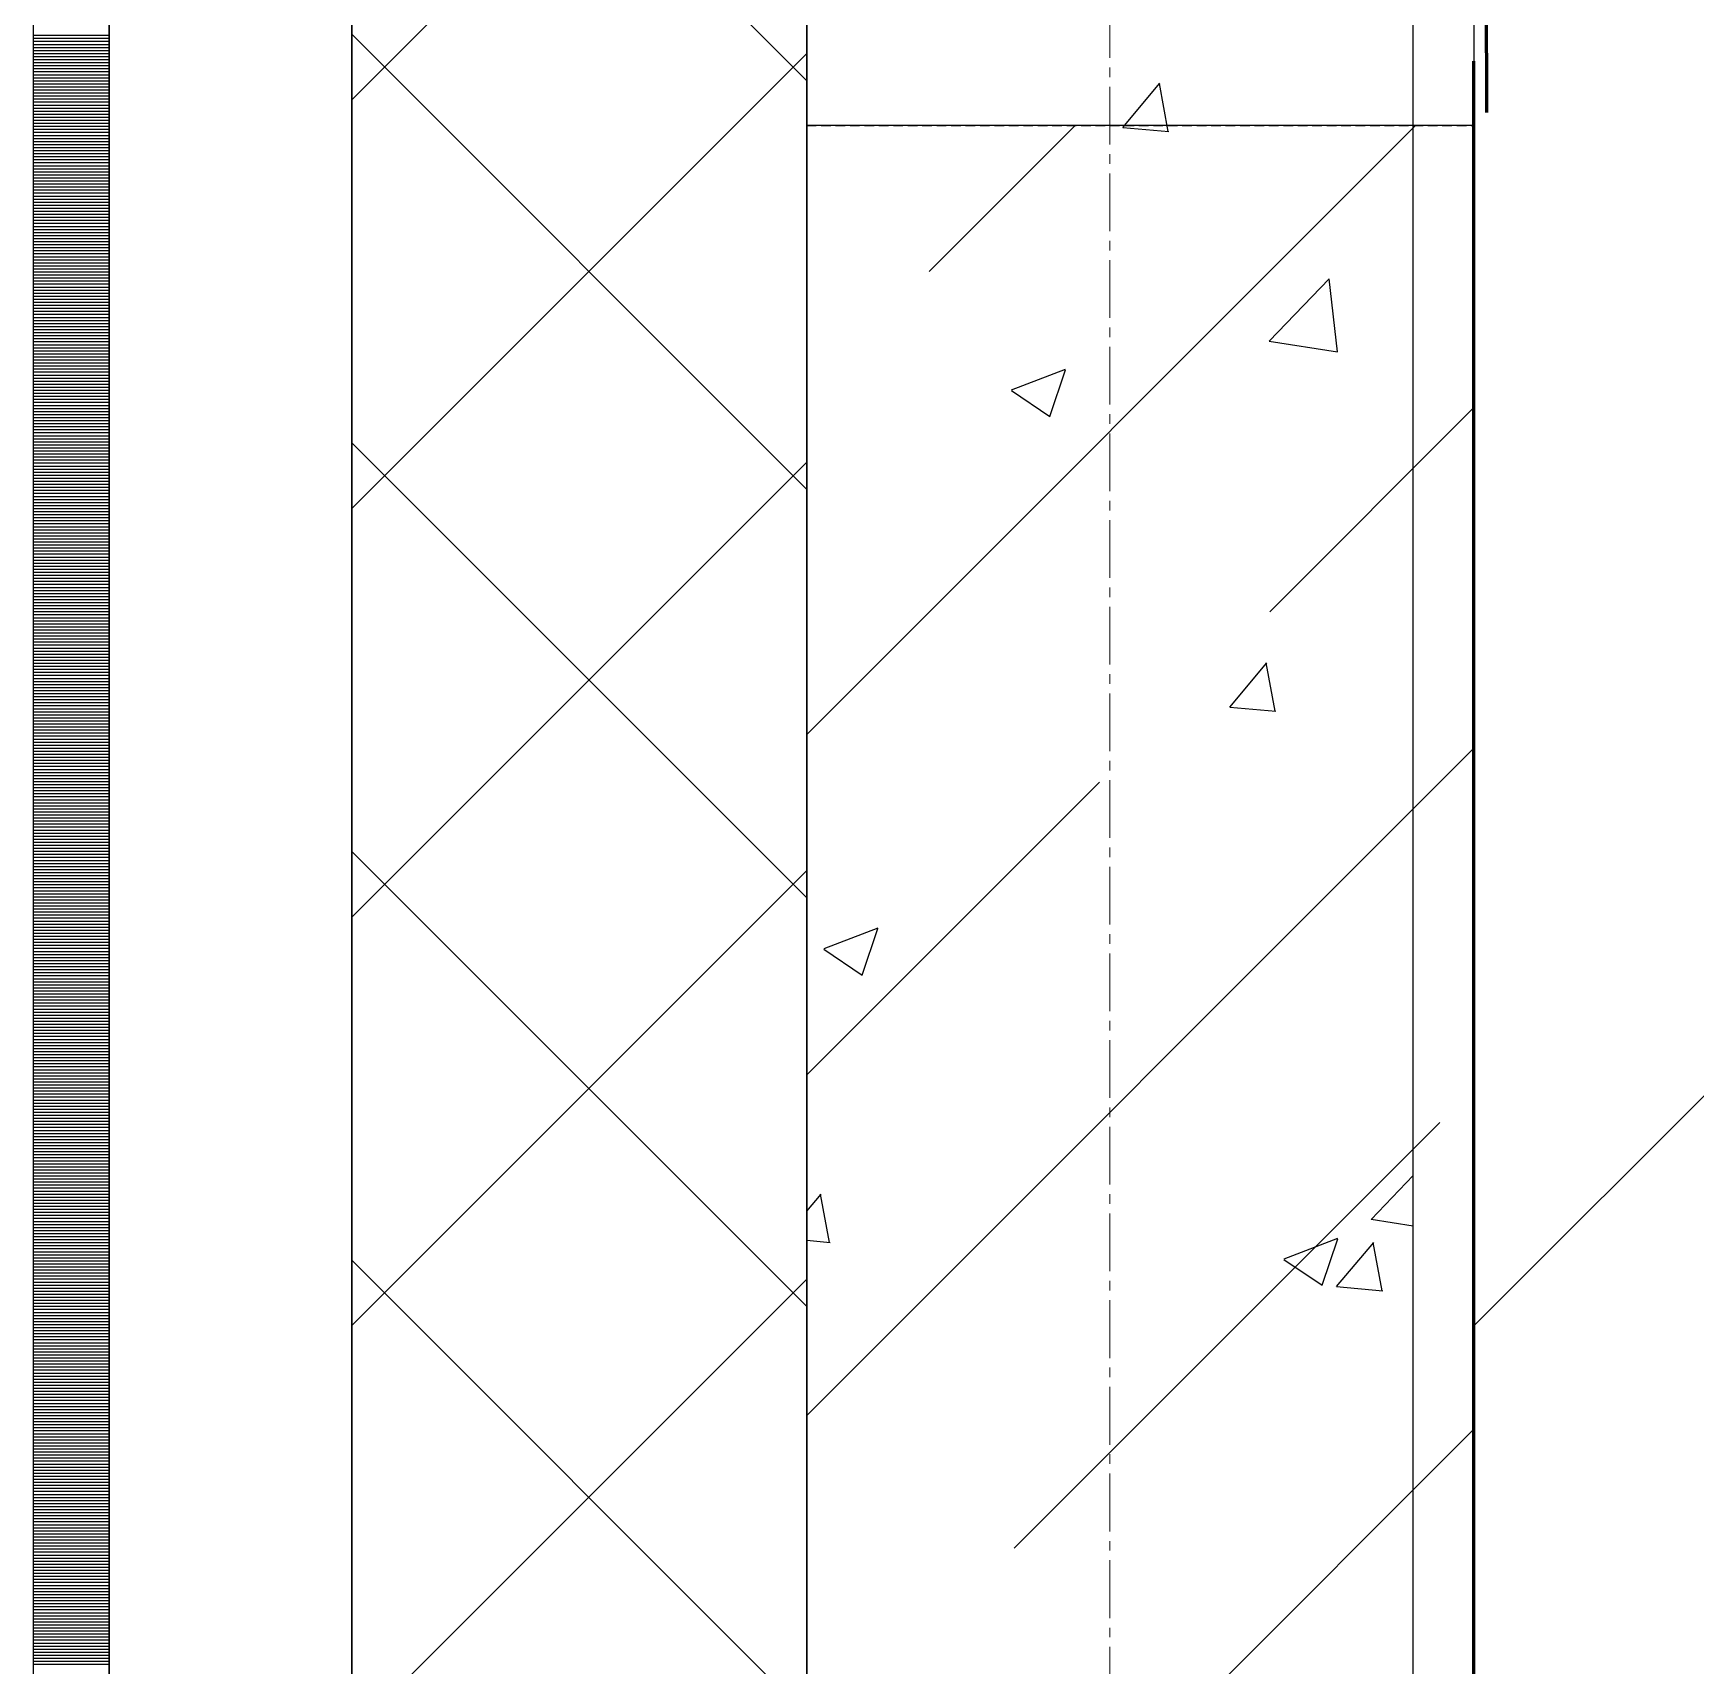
# Model space of a CAD drawing. Header units: millimetres. Extents: x 538266 to 1167394, y 114608 to 637157.
# Drawn here: x 1046079 to 1046627, y 537261 to 537799 of the extents above; entities that cross this region are included whole.
import ezdxf

# ---------------------------------------------------------------- set-up
doc = ezdxf.new("R2010")
doc.units = ezdxf.units.MM
for name, pattern in [('CENTER2', [28.575, 19.05, -3.175, 3.175, -3.175]), ('DASHED', [19.05, 12.7, -6.35]), ('HIDDEN2', [4.7625, 3.175, -1.5875])]:
    doc.linetypes.add(name, pattern=pattern)
for name, color, linetype, lineweight in [('0) шт стен 3 эт', 150, 'Continuous', 60), ('АР_Колонны', 70, 'Continuous', 30), ('АР_Стены ЖБ', 7, 'Continuous', 35), ('АР_Стены ПЕНОблок', 52, 'Continuous', 20), ('АР_Тонкая', 254, 'Continuous', 5), ('АР_Утеплитель', 31, 'Continuous', 0), ('АР_Штриховка', 8, 'Continuous', 0)]:
    doc.layers.add(name, color=color, linetype=linetype, lineweight=lineweight)
doc.layers.add('АР_Делит', color=120, linetype='Continuous', lineweight=0, plot=False)
doc.layers.add('РД_Оси_100', color=7, linetype='Continuous', lineweight=0, true_color=0x525252)
doc.layers.add('ФВ-5', color=7, linetype='Continuous')

# ---------------------------------------------------------------- blocks, each defined once
blk = doc.blocks.new('СОШ_2200_АР_ОСИ_М100_28.05.24')
at = {"layer": 'АР_Делит', "color": 251, "linetype": 'DASHED', "true_color": 0x636466}
blk.add_lwpolyline([(114955, 135155), (114955, -355), (93595.036, -355), (93595.036, 13855), (94145, 13855), (94145, 68320), (66055, 68320), (66055, 13857.73), (83455, 13857.73), (83455, -355), (45245, -355), (45245, 13145), (44695, 13145), (44695, 26755), (45245, 26755), (45245, 68320), (20455, 68320), (20455, 26755), (27955, 26755), (27955, 13145), (-355, 13145), (-355, 100855)], dxfattribs=at)
at = {"layer": 'РД_Оси_100', "color": 251, "linetype": 'CENTER2', "true_color": 0x636466}
blk.add_line((0, -6155), (0, 139938.679), dxfattribs=at)
blk = doc.blocks.new('3_этаж1')
at = {"layer": 'АР_Колонны', "color": 18, "linetype": 'HIDDEN2', "lineweight": 25, "true_color": 0x000000}
for p, q in [((684283.57, 537768.74), (684503.57, 537768.74)), ((684283.57, 536868.74), (684283.57, 537768.74)), ((684503.57, 537768.74), (684503.57, 536868.74))]:
    blk.add_line(p, q, dxfattribs=at)
at = {"layer": 'АР_Колонны', "color": 18, "linetype": 'Continuous', "lineweight": 25, "true_color": 0x000000}
for p, q in [((684503.57, 537768.74), (684283.57, 537768.74)), ((684283.57, 537768.74), (684283.57, 536868.74)), ((684503.57, 537768.74), (684283.57, 537768.74)), ((684283.57, 537768.74), (684283.57, 536868.74)), ((684503.57, 536868.74), (684503.57, 537768.74)), ((684503.57, 536868.74), (684503.57, 537768.74))]:
    blk.add_line(p, q, dxfattribs=at)
at = {"layer": 'АР_Стены ЖБ', "color": 18, "linetype": 'Continuous', "lineweight": 25, "true_color": 0x000000}
for p, q in [((684503.57, 537768.74), (684283.57, 537768.74)), ((684283.57, 537768.74), (684283.57, 536868.74)), ((684503.57, 536868.74), (684503.57, 537768.74))]:
    blk.add_line(p, q, dxfattribs=at)
at = {"layer": 'АР_Стены ПЕНОблок', "color": 18, "linetype": 'Continuous', "lineweight": 25, "true_color": 0x000000}
for p, q in [((684283.57, 587568.74), (684283.57, 511368.74)), ((684483.57, 511368.74), (684483.57, 587568.74))]:
    blk.add_line(p, q, dxfattribs=at)
at = {"layer": 'АР_Тонкая', "color": 18, "linetype": 'Continuous', "lineweight": 25, "true_color": 0x000000}
for p, q in [((684028.57, 587568.74), (684028.57, 511368.74)), ((684053.57, 587568.74), (684053.57, 511368.74)), ((684053.57, 511368.74), (684053.57, 587568.74)), ((684133.57, 511368.74), (684133.57, 587568.74))]:
    blk.add_line(p, q, dxfattribs=at)
at = {"layer": 'АР_Утеплитель', "color": 18, "linetype": 'Continuous', "lineweight": 25, "true_color": 0x000000}
for p, q in [((684133.57, 587568.74), (684133.57, 511368.74)), ((684283.57, 511368.74), (684283.57, 587568.74))]:
    blk.add_line(p, q, dxfattribs=at)
at = {"layer": 'АР_Штриховка', "color": 18, "linetype": 'Continuous', "lineweight": 25, "true_color": 0x000000}
for p, q in [((684283.57, 537783.51), (684133.57, 537933.51)), ((684133.57, 537777.22), (684283.57, 537927.22)), ((684028.57, 537798.49), (684053.57, 537798.49)), ((684283.57, 537648.8), (684133.57, 537798.8)), ((684028.57, 537797.49), (684053.57, 537797.49)), ((684028.57, 537796.49), (684053.57, 537796.49)), ((684028.57, 537795.49), (684053.57, 537795.49)), ((684028.57, 537794.49), (684053.57, 537794.49)), ((684028.57, 537793.49), (684053.57, 537793.49)), ((684028.57, 537792.49), (684053.57, 537792.49)), ((684133.57, 537642.52), (684283.57, 537792.52)), ((684028.57, 537791.49), (684053.57, 537791.49)), ((684028.57, 537790.49), (684053.57, 537790.49)), ((684028.57, 537789.49), (684053.57, 537789.49)), ((684028.57, 537788.49), (684053.57, 537788.49)), ((684028.57, 537787.49), (684053.57, 537787.49)), ((684028.57, 537786.49), (684053.57, 537786.49)), ((684028.57, 537785.49), (684053.57, 537785.49)), ((684028.57, 537784.49), (684053.57, 537784.49)), ((684028.57, 537783.49), (684053.57, 537783.49)), ((684028.57, 537782.49), (684053.57, 537782.49)), ((684028.57, 537781.49), (684053.57, 537781.49)), ((684387.8, 537768.08), (684400.04, 537782.67)), ((684402.79, 537766.71), (684399.85, 537782.63)), ((684028.57, 537780.49), (684053.57, 537780.49)), ((684028.57, 537779.49), (684053.57, 537779.49)), ((684028.57, 537778.49), (684053.57, 537778.49)), ((684028.57, 537777.49), (684053.57, 537777.49)), ((684028.57, 537776.49), (684053.57, 537776.49)), ((684028.57, 537775.49), (684053.57, 537775.49)), ((684028.57, 537774.49), (684053.57, 537774.49)), ((684028.57, 537773.49), (684053.57, 537773.49)), ((684028.57, 537772.49), (684053.57, 537772.49)), ((684028.57, 537771.49), (684053.57, 537771.49)), ((684028.57, 537770.49), (684053.57, 537770.49)), ((684028.57, 537769.49), (684053.57, 537769.49)), ((684028.57, 537768.49), (684053.57, 537768.49)), ((684028.57, 537767.49), (684053.57, 537767.49)), ((684028.57, 537766.49), (684053.57, 537766.49)), ((684028.57, 537765.49), (684053.57, 537765.49)), ((684283.57, 537568.01), (684484.31, 537768.74)), ((684323.97, 537720.66), (684372.05, 537768.74)), ((684387.8, 537768.07), (684402.98, 537766.74)), ((684028.57, 537764.49), (684053.57, 537764.49)), ((684028.57, 537763.49), (684053.57, 537763.49)), ((684028.57, 537762.49), (684053.57, 537762.49)), ((684028.57, 537761.49), (684053.57, 537761.49)), ((684028.57, 537760.49), (684053.57, 537760.49)), ((684028.57, 537759.49), (684053.57, 537759.49)), ((684028.57, 537758.49), (684053.57, 537758.49)), ((684028.57, 537757.49), (684053.57, 537757.49)), ((684028.57, 537756.49), (684053.57, 537756.49)), ((684028.57, 537755.49), (684053.57, 537755.49)), ((684028.57, 537754.49), (684053.57, 537754.49)), ((684028.57, 537753.49), (684053.57, 537753.49)), ((684028.57, 537752.49), (684053.57, 537752.49)), ((684028.57, 537751.49), (684053.57, 537751.49)), ((684028.57, 537750.49), (684053.57, 537750.49)), ((684028.57, 537749.49), (684053.57, 537749.49)), ((684028.57, 537748.49), (684053.57, 537748.49)), ((684028.57, 537747.49), (684053.57, 537747.49)), ((684028.57, 537746.49), (684053.57, 537746.49)), ((684028.57, 537745.49), (684053.57, 537745.49)), ((684028.57, 537744.49), (684053.57, 537744.49)), ((684028.57, 537743.49), (684053.57, 537743.49)), ((684028.57, 537742.49), (684053.57, 537742.49)), ((684028.57, 537741.49), (684053.57, 537741.49)), ((684028.57, 537740.49), (684053.57, 537740.49)), ((684028.57, 537739.49), (684053.57, 537739.49)), ((684028.57, 537738.49), (684053.57, 537738.49)), ((684028.57, 537737.49), (684053.57, 537737.49)), ((684028.57, 537736.49), (684053.57, 537736.49)), ((684028.57, 537735.49), (684053.57, 537735.49)), ((684028.57, 537734.49), (684053.57, 537734.49)), ((684028.57, 537733.49), (684053.57, 537733.49)), ((684028.57, 537732.49), (684053.57, 537732.49)), ((684028.57, 537731.49), (684053.57, 537731.49)), ((684028.57, 537730.49), (684053.57, 537730.49)), ((684028.57, 537729.49), (684053.57, 537729.49)), ((684028.57, 537728.49), (684053.57, 537728.49)), ((684028.57, 537727.49), (684053.57, 537727.49)), ((684028.57, 537726.49), (684053.57, 537726.49)), ((684028.57, 537725.49), (684053.57, 537725.49)), ((684028.57, 537724.49), (684053.57, 537724.49)), ((684028.57, 537723.49), (684053.57, 537723.49)), ((684028.57, 537722.49), (684053.57, 537722.49)), ((684028.57, 537721.49), (684053.57, 537721.49)), ((684028.57, 537720.49), (684053.57, 537720.49)), ((684028.57, 537719.49), (684053.57, 537719.49)), ((684028.57, 537718.49), (684053.57, 537718.49)), ((684028.57, 537717.49), (684053.57, 537717.49)), ((684028.57, 537716.49), (684053.57, 537716.49)), ((684436.05, 537697.61), (684455.84, 537718.23)), ((684458.61, 537694.1), (684455.8, 537718.22)), ((684028.57, 537715.49), (684053.57, 537715.49)), ((684028.57, 537714.49), (684053.57, 537714.49)), ((684028.57, 537713.49), (684053.57, 537713.49)), ((684028.57, 537712.49), (684053.57, 537712.49)), ((684028.57, 537711.49), (684053.57, 537711.49)), ((684028.57, 537710.49), (684053.57, 537710.49)), ((684028.57, 537709.49), (684053.57, 537709.49)), ((684028.57, 537708.49), (684053.57, 537708.49)), ((684028.57, 537707.49), (684053.57, 537707.49)), ((684028.57, 537706.49), (684053.57, 537706.49)), ((684028.57, 537705.49), (684053.57, 537705.49)), ((684028.57, 537704.49), (684053.57, 537704.49)), ((684028.57, 537703.49), (684053.57, 537703.49)), ((684028.57, 537702.49), (684053.57, 537702.49)), ((684028.57, 537701.49), (684053.57, 537701.49)), ((684028.57, 537700.49), (684053.57, 537700.49)), ((684028.57, 537699.49), (684053.57, 537699.49)), ((684028.57, 537698.49), (684053.57, 537698.49)), ((684028.57, 537697.49), (684053.57, 537697.49)), ((684028.57, 537696.49), (684053.57, 537696.49)), ((684028.57, 537695.49), (684053.57, 537695.49)), ((684028.57, 537694.49), (684053.57, 537694.49)), ((684436.03, 537697.65), (684458.62, 537694.15)), ((684028.57, 537693.49), (684053.57, 537693.49)), ((684028.57, 537692.49), (684053.57, 537692.49)), ((684028.57, 537691.49), (684053.57, 537691.49)), ((684028.57, 537690.49), (684053.57, 537690.49)), ((684028.57, 537689.49), (684053.57, 537689.49)), ((684028.57, 537688.49), (684053.57, 537688.49)), ((684351.15, 537681.58), (684368.93, 537688.41)), ((684028.57, 537687.49), (684053.57, 537687.49)), ((684028.57, 537686.49), (684053.57, 537686.49)), ((684028.57, 537685.49), (684053.57, 537685.49)), ((684028.57, 537684.49), (684053.57, 537684.49)), ((684028.57, 537683.49), (684053.57, 537683.49)), ((684363.7, 537672.86), (684368.85, 537688.21)), ((684028.57, 537682.49), (684053.57, 537682.49)), ((684028.57, 537681.49), (684053.57, 537681.49)), ((684028.57, 537680.49), (684053.57, 537680.49)), ((684028.57, 537679.49), (684053.57, 537679.49)), ((684028.57, 537678.49), (684053.57, 537678.49)), ((684028.57, 537677.49), (684053.57, 537677.49)), ((684351.06, 537681.39), (684363.69, 537672.86)), ((684028.57, 537676.49), (684053.57, 537676.49)), ((684028.57, 537675.49), (684053.57, 537675.49)), ((684028.57, 537674.49), (684053.57, 537674.49)), ((684028.57, 537673.49), (684053.57, 537673.49)), ((684028.57, 537672.49), (684053.57, 537672.49)), ((684436.22, 537608.41), (684503.57, 537675.76)), ((684028.57, 537671.49), (684053.57, 537671.49)), ((684028.57, 537670.49), (684053.57, 537670.49)), ((684028.57, 537669.49), (684053.57, 537669.49)), ((684028.57, 537668.49), (684053.57, 537668.49)), ((684028.57, 537667.49), (684053.57, 537667.49)), ((684028.57, 537666.49), (684053.57, 537666.49)), ((684028.57, 537665.49), (684053.57, 537665.49)), ((684028.57, 537664.49), (684053.57, 537664.49)), ((684028.57, 537663.49), (684053.57, 537663.49)), ((684028.57, 537662.49), (684053.57, 537662.49)), ((684028.57, 537661.49), (684053.57, 537661.49)), ((684283.57, 537514.1), (684133.57, 537664.1)), ((684028.57, 537660.49), (684053.57, 537660.49)), ((684028.57, 537659.49), (684053.57, 537659.49)), ((684028.57, 537658.49), (684053.57, 537658.49)), ((684028.57, 537657.49), (684053.57, 537657.49)), ((684028.57, 537656.49), (684053.57, 537656.49)), ((684028.57, 537655.49), (684053.57, 537655.49)), ((684133.57, 537507.81), (684283.57, 537657.81)), ((684028.57, 537654.49), (684053.57, 537654.49)), ((684028.57, 537653.49), (684053.57, 537653.49)), ((684028.57, 537652.49), (684053.57, 537652.49)), ((684028.57, 537651.49), (684053.57, 537651.49)), ((684028.57, 537650.49), (684053.57, 537650.49)), ((684028.57, 537649.49), (684053.57, 537649.49)), ((684028.57, 537648.49), (684053.57, 537648.49)), ((684028.57, 537647.49), (684053.57, 537647.49)), ((684028.57, 537646.49), (684053.57, 537646.49)), ((684028.57, 537645.49), (684053.57, 537645.49)), ((684028.57, 537644.49), (684053.57, 537644.49)), ((684028.57, 537643.49), (684053.57, 537643.49)), ((684028.57, 537642.49), (684053.57, 537642.49)), ((684028.57, 537641.49), (684053.57, 537641.49)), ((684028.57, 537640.49), (684053.57, 537640.49)), ((684028.57, 537639.49), (684053.57, 537639.49)), ((684028.57, 537638.49), (684053.57, 537638.49)), ((684028.57, 537637.49), (684053.57, 537637.49)), ((684028.57, 537636.49), (684053.57, 537636.49)), ((684028.57, 537635.49), (684053.57, 537635.49)), ((684028.57, 537634.49), (684053.57, 537634.49)), ((684028.57, 537633.49), (684053.57, 537633.49)), ((684028.57, 537632.49), (684053.57, 537632.49)), ((684028.57, 537631.49), (684053.57, 537631.49)), ((684028.57, 537630.49), (684053.57, 537630.49)), ((684028.57, 537629.49), (684053.57, 537629.49)), ((684028.57, 537628.49), (684053.57, 537628.49)), ((684028.57, 537627.49), (684053.57, 537627.49)), ((684028.57, 537626.49), (684053.57, 537626.49)), ((684028.57, 537625.49), (684053.57, 537625.49)), ((684028.57, 537624.49), (684053.57, 537624.49)), ((684028.57, 537623.49), (684053.57, 537623.49)), ((684028.57, 537622.49), (684053.57, 537622.49)), ((684028.57, 537621.49), (684053.57, 537621.49)), ((684028.57, 537620.49), (684053.57, 537620.49)), ((684028.57, 537619.49), (684053.57, 537619.49)), ((684028.57, 537618.49), (684053.57, 537618.49)), ((684028.57, 537617.49), (684053.57, 537617.49)), ((684028.57, 537616.49), (684053.57, 537616.49)), ((684028.57, 537615.49), (684053.57, 537615.49)), ((684028.57, 537614.49), (684053.57, 537614.49)), ((684028.57, 537613.49), (684053.57, 537613.49)), ((684028.57, 537612.49), (684053.57, 537612.49)), ((684028.57, 537611.49), (684053.57, 537611.49)), ((684028.57, 537610.49), (684053.57, 537610.49)), ((684028.57, 537609.49), (684053.57, 537609.49)), ((684028.57, 537608.49), (684053.57, 537608.49)), ((684028.57, 537607.49), (684053.57, 537607.49)), ((684028.57, 537606.49), (684053.57, 537606.49)), ((684028.57, 537605.49), (684053.57, 537605.49)), ((684028.57, 537604.49), (684053.57, 537604.49)), ((684028.57, 537603.49), (684053.57, 537603.49)), ((684028.57, 537602.49), (684053.57, 537602.49)), ((684028.57, 537601.49), (684053.57, 537601.49)), ((684028.57, 537600.49), (684053.57, 537600.49)), ((684028.57, 537599.49), (684053.57, 537599.49)), ((684028.57, 537598.49), (684053.57, 537598.49)), ((684028.57, 537597.49), (684053.57, 537597.49)), ((684028.57, 537596.49), (684053.57, 537596.49)), ((684028.57, 537595.49), (684053.57, 537595.49)), ((684028.57, 537594.49), (684053.57, 537594.49)), ((684028.57, 537593.49), (684053.57, 537593.49)), ((684028.57, 537592.49), (684053.57, 537592.49)), ((684028.57, 537591.49), (684053.57, 537591.49)), ((684028.57, 537590.49), (684053.57, 537590.49)), ((684423.04, 537577.02), (684435.29, 537591.62)), ((684438.03, 537575.65), (684435.1, 537591.57)), ((684028.57, 537589.49), (684053.57, 537589.49)), ((684028.57, 537588.49), (684053.57, 537588.49)), ((684028.57, 537587.49), (684053.57, 537587.49)), ((684028.57, 537586.49), (684053.57, 537586.49)), ((684028.57, 537585.49), (684053.57, 537585.49)), ((684028.57, 537584.49), (684053.57, 537584.49)), ((684028.57, 537583.49), (684053.57, 537583.49)), ((684028.57, 537582.49), (684053.57, 537582.49)), ((684028.57, 537581.49), (684053.57, 537581.49)), ((684028.57, 537580.49), (684053.57, 537580.49)), ((684028.57, 537579.49), (684053.57, 537579.49)), ((684028.57, 537578.49), (684053.57, 537578.49)), ((684028.57, 537577.49), (684053.57, 537577.49)), ((684028.57, 537576.49), (684053.57, 537576.49)), ((684028.57, 537575.49), (684053.57, 537575.49)), ((684028.57, 537574.49), (684053.57, 537574.49)), ((684028.57, 537573.49), (684053.57, 537573.49)), ((684423.04, 537577.01), (684438.22, 537575.69)), ((684028.57, 537572.49), (684053.57, 537572.49)), ((684028.57, 537571.49), (684053.57, 537571.49)), ((684028.57, 537570.49), (684053.57, 537570.49)), ((684028.57, 537569.49), (684053.57, 537569.49)), ((684028.57, 537568.49), (684053.57, 537568.49)), ((684028.57, 537567.49), (684053.57, 537567.49)), ((684028.57, 537566.49), (684053.57, 537566.49)), ((684028.57, 537565.49), (684053.57, 537565.49)), ((684028.57, 537564.49), (684053.57, 537564.49)), ((684028.57, 537563.49), (684053.57, 537563.49)), ((684028.57, 537562.49), (684053.57, 537562.49)), ((684283.57, 537343.5), (684503.57, 537563.5)), ((684028.57, 537561.49), (684053.57, 537561.49)), ((684028.57, 537560.49), (684053.57, 537560.49)), ((684028.57, 537559.49), (684053.57, 537559.49)), ((684028.57, 537558.49), (684053.57, 537558.49)), ((684028.57, 537557.49), (684053.57, 537557.49)), ((684028.57, 537556.49), (684053.57, 537556.49)), ((684028.57, 537555.49), (684053.57, 537555.49)), ((684028.57, 537554.49), (684053.57, 537554.49)), ((684028.57, 537553.49), (684053.57, 537553.49)), ((684028.57, 537552.49), (684053.57, 537552.49)), ((684028.57, 537551.49), (684053.57, 537551.49)), ((684283.57, 537455.76), (684380.1, 537552.28)), ((684028.57, 537550.49), (684053.57, 537550.49)), ((684028.57, 537549.49), (684053.57, 537549.49)), ((684028.57, 537548.49), (684053.57, 537548.49)), ((684028.57, 537547.49), (684053.57, 537547.49)), ((684028.57, 537546.49), (684053.57, 537546.49)), ((684028.57, 537545.49), (684053.57, 537545.49)), ((684028.57, 537544.49), (684053.57, 537544.49)), ((684028.57, 537543.49), (684053.57, 537543.49)), ((684028.57, 537542.49), (684053.57, 537542.49)), ((684028.57, 537541.49), (684053.57, 537541.49)), ((684028.57, 537540.49), (684053.57, 537540.49)), ((684028.57, 537539.49), (684053.57, 537539.49)), ((684028.57, 537538.49), (684053.57, 537538.49)), ((684028.57, 537537.49), (684053.57, 537537.49)), ((684028.57, 537536.49), (684053.57, 537536.49)), ((684028.57, 537535.49), (684053.57, 537535.49)), ((684028.57, 537534.49), (684053.57, 537534.49)), ((684028.57, 537533.49), (684053.57, 537533.49)), ((684028.57, 537532.49), (684053.57, 537532.49)), ((684028.57, 537531.49), (684053.57, 537531.49)), ((684028.57, 537530.49), (684053.57, 537530.49)), ((684028.57, 537529.49), (684053.57, 537529.49)), ((684283.57, 537379.4), (684133.57, 537529.4)), ((684028.57, 537528.49), (684053.57, 537528.49)), ((684028.57, 537527.49), (684053.57, 537527.49)), ((684028.57, 537526.49), (684053.57, 537526.49)), ((684028.57, 537525.49), (684053.57, 537525.49)), ((684028.57, 537524.49), (684053.57, 537524.49)), ((684028.57, 537523.49), (684053.57, 537523.49)), ((684028.57, 537522.49), (684053.57, 537522.49)), ((684028.57, 537521.49), (684053.57, 537521.49)), ((684028.57, 537520.49), (684053.57, 537520.49)), ((684028.57, 537519.49), (684053.57, 537519.49)), ((684028.57, 537518.49), (684053.57, 537518.49)), ((684133.57, 537373.11), (684283.57, 537523.11)), ((684028.57, 537517.49), (684053.57, 537517.49)), ((684028.57, 537516.49), (684053.57, 537516.49)), ((684028.57, 537515.49), (684053.57, 537515.49)), ((684028.57, 537514.49), (684053.57, 537514.49)), ((684028.57, 537513.49), (684053.57, 537513.49)), ((684028.57, 537512.49), (684053.57, 537512.49)), ((684028.57, 537511.49), (684053.57, 537511.49)), ((684028.57, 537510.49), (684053.57, 537510.49)), ((684028.57, 537509.49), (684053.57, 537509.49)), ((684028.57, 537508.49), (684053.57, 537508.49)), ((684028.57, 537507.49), (684053.57, 537507.49)), ((684028.57, 537506.49), (684053.57, 537506.49)), ((684028.57, 537505.49), (684053.57, 537505.49)), ((684028.57, 537504.49), (684053.57, 537504.49)), ((684028.57, 537503.49), (684053.57, 537503.49)), ((684028.57, 537502.49), (684053.57, 537502.49)), ((684289.34, 537497.39), (684307.13, 537504.22)), ((684301.9, 537488.67), (684307.05, 537504.02)), ((684028.57, 537501.49), (684053.57, 537501.49)), ((684028.57, 537500.49), (684053.57, 537500.49)), ((684028.57, 537499.49), (684053.57, 537499.49)), ((684028.57, 537498.49), (684053.57, 537498.49)), ((684028.57, 537497.49), (684053.57, 537497.49)), ((684028.57, 537496.49), (684053.57, 537496.49)), ((684289.26, 537497.2), (684301.89, 537488.68)), ((684028.57, 537495.49), (684053.57, 537495.49)), ((684028.57, 537494.49), (684053.57, 537494.49)), ((684028.57, 537493.49), (684053.57, 537493.49)), ((684028.57, 537492.49), (684053.57, 537492.49)), ((684028.57, 537491.49), (684053.57, 537491.49)), ((684028.57, 537490.49), (684053.57, 537490.49)), ((684028.57, 537489.49), (684053.57, 537489.49)), ((684028.57, 537488.49), (684053.57, 537488.49)), ((684028.57, 537487.49), (684053.57, 537487.49)), ((684028.57, 537486.49), (684053.57, 537486.49)), ((684028.57, 537485.49), (684053.57, 537485.49)), ((684028.57, 537484.49), (684053.57, 537484.49)), ((684028.57, 537483.49), (684053.57, 537483.49)), ((684028.57, 537482.49), (684053.57, 537482.49)), ((684028.57, 537481.49), (684053.57, 537481.49)), ((684028.57, 537480.49), (684053.57, 537480.49)), ((684028.57, 537479.49), (684053.57, 537479.49)), ((684028.57, 537478.49), (684053.57, 537478.49)), ((684028.57, 537477.49), (684053.57, 537477.49)), ((684028.57, 537476.49), (684053.57, 537476.49)), ((684028.57, 537475.49), (684053.57, 537475.49)), ((684028.57, 537474.49), (684053.57, 537474.49)), ((684028.57, 537473.49), (684053.57, 537473.49)), ((684028.57, 537472.49), (684053.57, 537472.49)), ((684028.57, 537471.49), (684053.57, 537471.49)), ((684028.57, 537470.49), (684053.57, 537470.49)), ((684028.57, 537469.49), (684053.57, 537469.49)), ((684028.57, 537468.49), (684053.57, 537468.49)), ((684028.57, 537467.49), (684053.57, 537467.49)), ((684028.57, 537466.49), (684053.57, 537466.49)), ((684028.57, 537465.49), (684053.57, 537465.49)), ((684028.57, 537464.49), (684053.57, 537464.49)), ((684028.57, 537463.49), (684053.57, 537463.49)), ((684028.57, 537462.49), (684053.57, 537462.49)), ((684028.57, 537461.49), (684053.57, 537461.49)), ((684028.57, 537460.49), (684053.57, 537460.49)), ((684028.57, 537459.49), (684053.57, 537459.49)), ((684028.57, 537458.49), (684053.57, 537458.49)), ((684028.57, 537457.49), (684053.57, 537457.49)), ((684028.57, 537456.49), (684053.57, 537456.49)), ((684028.57, 537455.49), (684053.57, 537455.49)), ((684028.57, 537454.49), (684053.57, 537454.49)), ((684028.57, 537453.49), (684053.57, 537453.49)), ((684028.57, 537452.49), (684053.57, 537452.49)), ((684028.57, 537451.49), (684053.57, 537451.49)), ((684028.57, 537450.49), (684053.57, 537450.49)), ((684028.57, 537449.49), (684053.57, 537449.49)), ((684028.57, 537448.49), (684053.57, 537448.49)), ((684028.57, 537447.49), (684053.57, 537447.49)), ((684028.57, 537446.49), (684053.57, 537446.49)), ((684028.57, 537445.49), (684053.57, 537445.49)), ((684028.57, 537444.49), (684053.57, 537444.49)), ((684028.57, 537443.49), (684053.57, 537443.49)), ((684028.57, 537442.49), (684053.57, 537442.49)), ((684028.57, 537441.49), (684053.57, 537441.49)), ((684028.57, 537440.49), (684053.57, 537440.49)), ((684028.57, 537439.49), (684053.57, 537439.49)), ((684028.57, 537438.49), (684053.57, 537438.49)), ((684028.57, 537437.49), (684053.57, 537437.49)), ((684028.57, 537436.49), (684053.57, 537436.49)), ((684352.03, 537299.71), (684492.35, 537440.03)), ((684028.57, 537435.49), (684053.57, 537435.49)), ((684028.57, 537434.49), (684053.57, 537434.49)), ((684028.57, 537433.49), (684053.57, 537433.49)), ((684028.57, 537432.49), (684053.57, 537432.49)), ((684028.57, 537431.49), (684053.57, 537431.49)), ((684028.57, 537430.49), (684053.57, 537430.49)), ((684028.57, 537429.49), (684053.57, 537429.49)), ((684028.57, 537428.49), (684053.57, 537428.49)), ((684028.57, 537427.49), (684053.57, 537427.49)), ((684028.57, 537426.49), (684053.57, 537426.49)), ((684028.57, 537425.49), (684053.57, 537425.49)), ((684028.57, 537424.49), (684053.57, 537424.49)), ((684028.57, 537423.49), (684053.57, 537423.49)), ((684028.57, 537422.49), (684053.57, 537422.49)), ((684028.57, 537421.49), (684053.57, 537421.49)), ((684028.57, 537420.49), (684053.57, 537420.49)), ((684469.73, 537408.14), (684483.57, 537422.57)), ((684028.57, 537419.49), (684053.57, 537419.49)), ((684028.57, 537418.49), (684053.57, 537418.49)), ((684028.57, 537417.49), (684053.57, 537417.49)), ((684028.57, 537416.49), (684053.57, 537416.49)), ((684028.57, 537415.49), (684053.57, 537415.49)), ((684028.57, 537414.49), (684053.57, 537414.49)), ((684283.57, 537410.81), (684288.35, 537416.5)), ((684291.09, 537400.53), (684288.16, 537416.45)), ((684028.57, 537413.49), (684053.57, 537413.49)), ((684028.57, 537412.49), (684053.57, 537412.49)), ((684028.57, 537411.49), (684053.57, 537411.49)), ((684028.57, 537410.49), (684053.57, 537410.49)), ((684028.57, 537409.49), (684053.57, 537409.49)), ((684028.57, 537408.49), (684053.57, 537408.49)), ((684028.57, 537407.49), (684053.57, 537407.49)), ((684028.57, 537406.49), (684053.57, 537406.49)), ((684028.57, 537405.49), (684053.57, 537405.49)), ((684028.57, 537404.49), (684053.57, 537404.49)), ((684028.57, 537403.49), (684053.57, 537403.49)), ((684469.7, 537408.19), (684483.57, 537406.03)), ((684028.57, 537402.49), (684053.57, 537402.49)), ((684028.57, 537401.49), (684053.57, 537401.49)), ((684028.57, 537400.49), (684053.57, 537400.49)), ((684028.57, 537399.49), (684053.57, 537399.49)), ((684028.57, 537398.49), (684053.57, 537398.49)), ((684283.57, 537401.24), (684291.28, 537400.57)), ((684440.96, 537395.13), (684458.74, 537401.95)), ((684453.51, 537386.41), (684458.66, 537401.76)), ((684458.29, 537385.97), (684470.53, 537400.56)), ((684473.28, 537384.59), (684470.34, 537400.52)), ((684028.57, 537397.49), (684053.57, 537397.49)), ((684028.57, 537396.49), (684053.57, 537396.49)), ((684028.57, 537395.49), (684053.57, 537395.49)), ((684028.57, 537394.49), (684053.57, 537394.49)), ((684028.57, 537393.49), (684053.57, 537393.49)), ((684028.57, 537392.49), (684053.57, 537392.49)), ((684283.57, 537244.69), (684133.57, 537394.69)), ((684440.87, 537394.93), (684453.51, 537386.41)), ((684028.57, 537391.49), (684053.57, 537391.49)), ((684028.57, 537390.49), (684053.57, 537390.49)), ((684028.57, 537389.49), (684053.57, 537389.49)), ((684028.57, 537388.49), (684053.57, 537388.49)), ((684028.57, 537387.49), (684053.57, 537387.49)), ((684133.57, 537238.41), (684283.57, 537388.41)), ((684028.57, 537386.49), (684053.57, 537386.49)), ((684028.57, 537385.49), (684053.57, 537385.49)), ((684028.57, 537384.49), (684053.57, 537384.49)), ((684028.57, 537383.49), (684053.57, 537383.49)), ((684028.57, 537382.49), (684053.57, 537382.49)), ((684028.57, 537381.49), (684053.57, 537381.49)), ((684458.29, 537385.96), (684473.47, 537384.63)), ((684028.57, 537380.49), (684053.57, 537380.49)), ((684028.57, 537379.49), (684053.57, 537379.49)), ((684028.57, 537378.49), (684053.57, 537378.49)), ((684028.57, 537377.49), (684053.57, 537377.49)), ((684028.57, 537376.49), (684053.57, 537376.49)), ((684028.57, 537375.49), (684053.57, 537375.49)), ((684028.57, 537374.49), (684053.57, 537374.49)), ((684028.57, 537373.49), (684053.57, 537373.49)), ((684028.57, 537372.49), (684053.57, 537372.49)), ((684028.57, 537371.49), (684053.57, 537371.49)), ((684028.57, 537370.49), (684053.57, 537370.49)), ((684028.57, 537369.49), (684053.57, 537369.49)), ((684028.57, 537368.49), (684053.57, 537368.49)), ((684028.57, 537367.49), (684053.57, 537367.49)), ((684028.57, 537366.49), (684053.57, 537366.49)), ((684028.57, 537365.49), (684053.57, 537365.49)), ((684028.57, 537364.49), (684053.57, 537364.49)), ((684028.57, 537363.49), (684053.57, 537363.49)), ((684028.57, 537362.49), (684053.57, 537362.49)), ((684028.57, 537361.49), (684053.57, 537361.49)), ((684028.57, 537360.49), (684053.57, 537360.49)), ((684028.57, 537359.49), (684053.57, 537359.49)), ((684028.57, 537358.49), (684053.57, 537358.49)), ((684028.57, 537357.49), (684053.57, 537357.49)), ((684028.57, 537356.49), (684053.57, 537356.49)), ((684028.57, 537355.49), (684053.57, 537355.49)), ((684028.57, 537354.49), (684053.57, 537354.49)), ((684028.57, 537353.49), (684053.57, 537353.49)), ((684028.57, 537352.49), (684053.57, 537352.49)), ((684028.57, 537351.49), (684053.57, 537351.49)), ((684028.57, 537350.49), (684053.57, 537350.49)), ((684028.57, 537349.49), (684053.57, 537349.49)), ((684028.57, 537348.49), (684053.57, 537348.49)), ((684028.57, 537347.49), (684053.57, 537347.49)), ((684028.57, 537346.49), (684053.57, 537346.49)), ((684028.57, 537345.49), (684053.57, 537345.49)), ((684028.57, 537344.49), (684053.57, 537344.49)), ((684028.57, 537343.49), (684053.57, 537343.49)), ((684028.57, 537342.49), (684053.57, 537342.49)), ((684028.57, 537341.49), (684053.57, 537341.49)), ((684028.57, 537340.49), (684053.57, 537340.49)), ((684028.57, 537339.49), (684053.57, 537339.49)), ((684028.57, 537338.49), (684053.57, 537338.49)), ((684283.57, 537119), (684503.57, 537339)), ((684028.57, 537337.49), (684053.57, 537337.49)), ((684028.57, 537336.49), (684053.57, 537336.49)), ((684028.57, 537335.49), (684053.57, 537335.49)), ((684028.57, 537334.49), (684053.57, 537334.49)), ((684028.57, 537333.49), (684053.57, 537333.49)), ((684028.57, 537332.49), (684053.57, 537332.49)), ((684028.57, 537331.49), (684053.57, 537331.49)), ((684028.57, 537330.49), (684053.57, 537330.49)), ((684028.57, 537329.49), (684053.57, 537329.49)), ((684028.57, 537328.49), (684053.57, 537328.49)), ((684028.57, 537327.49), (684053.57, 537327.49)), ((684028.57, 537326.49), (684053.57, 537326.49)), ((684028.57, 537325.49), (684053.57, 537325.49)), ((684028.57, 537324.49), (684053.57, 537324.49)), ((684028.57, 537323.49), (684053.57, 537323.49)), ((684028.57, 537322.49), (684053.57, 537322.49)), ((684028.57, 537321.49), (684053.57, 537321.49)), ((684028.57, 537320.49), (684053.57, 537320.49)), ((684028.57, 537319.49), (684053.57, 537319.49)), ((684028.57, 537318.49), (684053.57, 537318.49)), ((684028.57, 537317.49), (684053.57, 537317.49)), ((684028.57, 537316.49), (684053.57, 537316.49)), ((684028.57, 537315.49), (684053.57, 537315.49)), ((684028.57, 537314.49), (684053.57, 537314.49)), ((684028.57, 537313.49), (684053.57, 537313.49)), ((684028.57, 537312.49), (684053.57, 537312.49)), ((684028.57, 537311.49), (684053.57, 537311.49)), ((684028.57, 537310.49), (684053.57, 537310.49)), ((684028.57, 537309.49), (684053.57, 537309.49)), ((684028.57, 537308.49), (684053.57, 537308.49)), ((684028.57, 537307.49), (684053.57, 537307.49)), ((684028.57, 537306.49), (684053.57, 537306.49)), ((684028.57, 537305.49), (684053.57, 537305.49)), ((684028.57, 537304.49), (684053.57, 537304.49)), ((684028.57, 537303.49), (684053.57, 537303.49)), ((684028.57, 537302.49), (684053.57, 537302.49)), ((684028.57, 537301.49), (684053.57, 537301.49)), ((684028.57, 537300.49), (684053.57, 537300.49)), ((684028.57, 537299.49), (684053.57, 537299.49)), ((684028.57, 537298.49), (684053.57, 537298.49)), ((684028.57, 537297.49), (684053.57, 537297.49)), ((684028.57, 537296.49), (684053.57, 537296.49)), ((684028.57, 537295.49), (684053.57, 537295.49)), ((684028.57, 537294.49), (684053.57, 537294.49)), ((684028.57, 537293.49), (684053.57, 537293.49)), ((684028.57, 537292.49), (684053.57, 537292.49)), ((684028.57, 537291.49), (684053.57, 537291.49)), ((684028.57, 537290.49), (684053.57, 537290.49)), ((684028.57, 537289.49), (684053.57, 537289.49)), ((684028.57, 537288.49), (684053.57, 537288.49)), ((684028.57, 537287.49), (684053.57, 537287.49)), ((684028.57, 537286.49), (684053.57, 537286.49)), ((684028.57, 537285.49), (684053.57, 537285.49)), ((684028.57, 537284.49), (684053.57, 537284.49)), ((684028.57, 537283.49), (684053.57, 537283.49)), ((684028.57, 537282.49), (684053.57, 537282.49)), ((684028.57, 537281.49), (684053.57, 537281.49)), ((684028.57, 537280.49), (684053.57, 537280.49)), ((684028.57, 537279.49), (684053.57, 537279.49)), ((684028.57, 537278.49), (684053.57, 537278.49)), ((684028.57, 537277.49), (684053.57, 537277.49)), ((684028.57, 537276.49), (684053.57, 537276.49)), ((684028.57, 537275.49), (684053.57, 537275.49)), ((684028.57, 537274.49), (684053.57, 537274.49)), ((684028.57, 537273.49), (684053.57, 537273.49)), ((684028.57, 537272.49), (684053.57, 537272.49)), ((684028.57, 537271.49), (684053.57, 537271.49)), ((684028.57, 537270.49), (684053.57, 537270.49)), ((684028.57, 537269.49), (684053.57, 537269.49)), ((684028.57, 537268.49), (684053.57, 537268.49)), ((684028.57, 537267.49), (684053.57, 537267.49)), ((684028.57, 537266.49), (684053.57, 537266.49)), ((684028.57, 537265.49), (684053.57, 537265.49)), ((684028.57, 537264.49), (684053.57, 537264.49)), ((684028.57, 537263.49), (684053.57, 537263.49)), ((684028.57, 537262.49), (684053.57, 537262.49)), ((684028.57, 537261.49), (684053.57, 537261.49))]:
    blk.add_line(p, q, dxfattribs=at)

msp = doc.modelspace()

# ---------------------------------------------------------------- hatches: boundary and pattern name
at = {"layer": 'ФВ-5'}
h = msp.add_hatch(dxfattribs=at)
h.set_pattern_fill('ANSI31', color=3, scale=300, style=0)
h.paths.add_polyline_path([(1054123.58, 541968.74), (1046553.58, 541968.74), (1046553.58, 510388.74), (1054123.58, 510388.74)])

# ---------------------------------------------------------------- linework, layer by layer
msp.add_lwpolyline([(1054123.58, 541968.74), (1046553.58, 541968.74), (1046553.58, 510388.74), (1054123.58, 510388.74)], close=True)
at = {"layer": '0) шт стен 3 эт', "color": 2}
for points in [[(1046557.81, 537772.97), (1046553.58, 541468.74)], [(1046553.58, 536889.99), (1046553.58, 537789.99)]]:
    msp.add_lwpolyline(points, dxfattribs=at)

# ---------------------------------------------------------------- block references
at = {"layer": '0) шт стен 3 эт', "color": 5, "lineweight": 25}
msp.add_blockref('3_этаж1', (362050.01, 0), dxfattribs=at)
at = {"layer": 'РД_Оси_100', "lineweight": 25}
msp.add_blockref('СОШ_2200_АР_ОСИ_М100_28.05.24', (1046433.58, 496768.74), dxfattribs=at)

doc.saveas('drawing.dxf')
